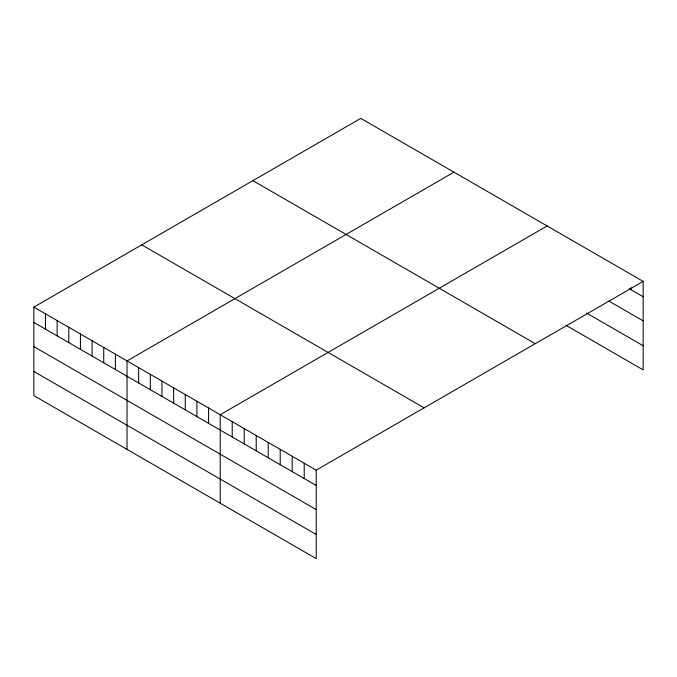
<?xml version="1.0" encoding="UTF-8"?>
<svg xmlns="http://www.w3.org/2000/svg" width="677" height="677" viewBox="0 0 677 677"><rect width="100%" height="100%" fill="white"/><g stroke="black" fill="none" stroke-linecap="round" stroke-linejoin="round"><path stroke-width="1.02" d="M643.15 281.395L316.218 470.151L316.218 558.627L33.85 395.605L33.85 307.13L360.782 118.373L643.15 281.395L643.15 369.87L566.006 325.332M453.962 172.17L127.031 360.926L127.031 449.401M547.143 225.966L220.211 414.722L220.211 503.197M629.432 288.8L643.15 296.721M608.86 301.07L643.15 320.864M586.578 313.07L643.15 345.735M252.893 180.657L535.262 343.679M141.738 244.837L424.107 407.859M33.85 307.13L316.218 470.151M33.85 322.455L316.218 485.477M33.85 346.59L316.218 509.612M33.85 371.47L316.218 534.491M631.15 287.75L631.15 289.79M304.218 463.22L304.218 478.546M292.21 456.29L292.21 471.615M280.21 449.359L280.21 464.693M268.21 442.436L268.21 457.762M256.211 435.506L256.211 450.831M244.211 428.575L244.211 443.909M232.211 421.653L232.211 436.978M208.567 407.994L208.567 423.32M196.914 401.275L196.914 416.6M185.27 394.547L185.27 409.873M173.617 387.819L173.617 403.153M161.972 381.1L161.972 396.426M150.328 374.373L150.328 389.698M138.675 367.645L138.675 382.979M115.386 354.198L115.386 369.524M103.733 347.47L103.733 362.804M92.089 340.751L92.089 356.077M80.436 334.023L80.436 349.349M68.792 327.304L68.792 342.63M57.147 320.576L57.147 335.902M45.494 313.849L45.494 329.174"/></g></svg>
